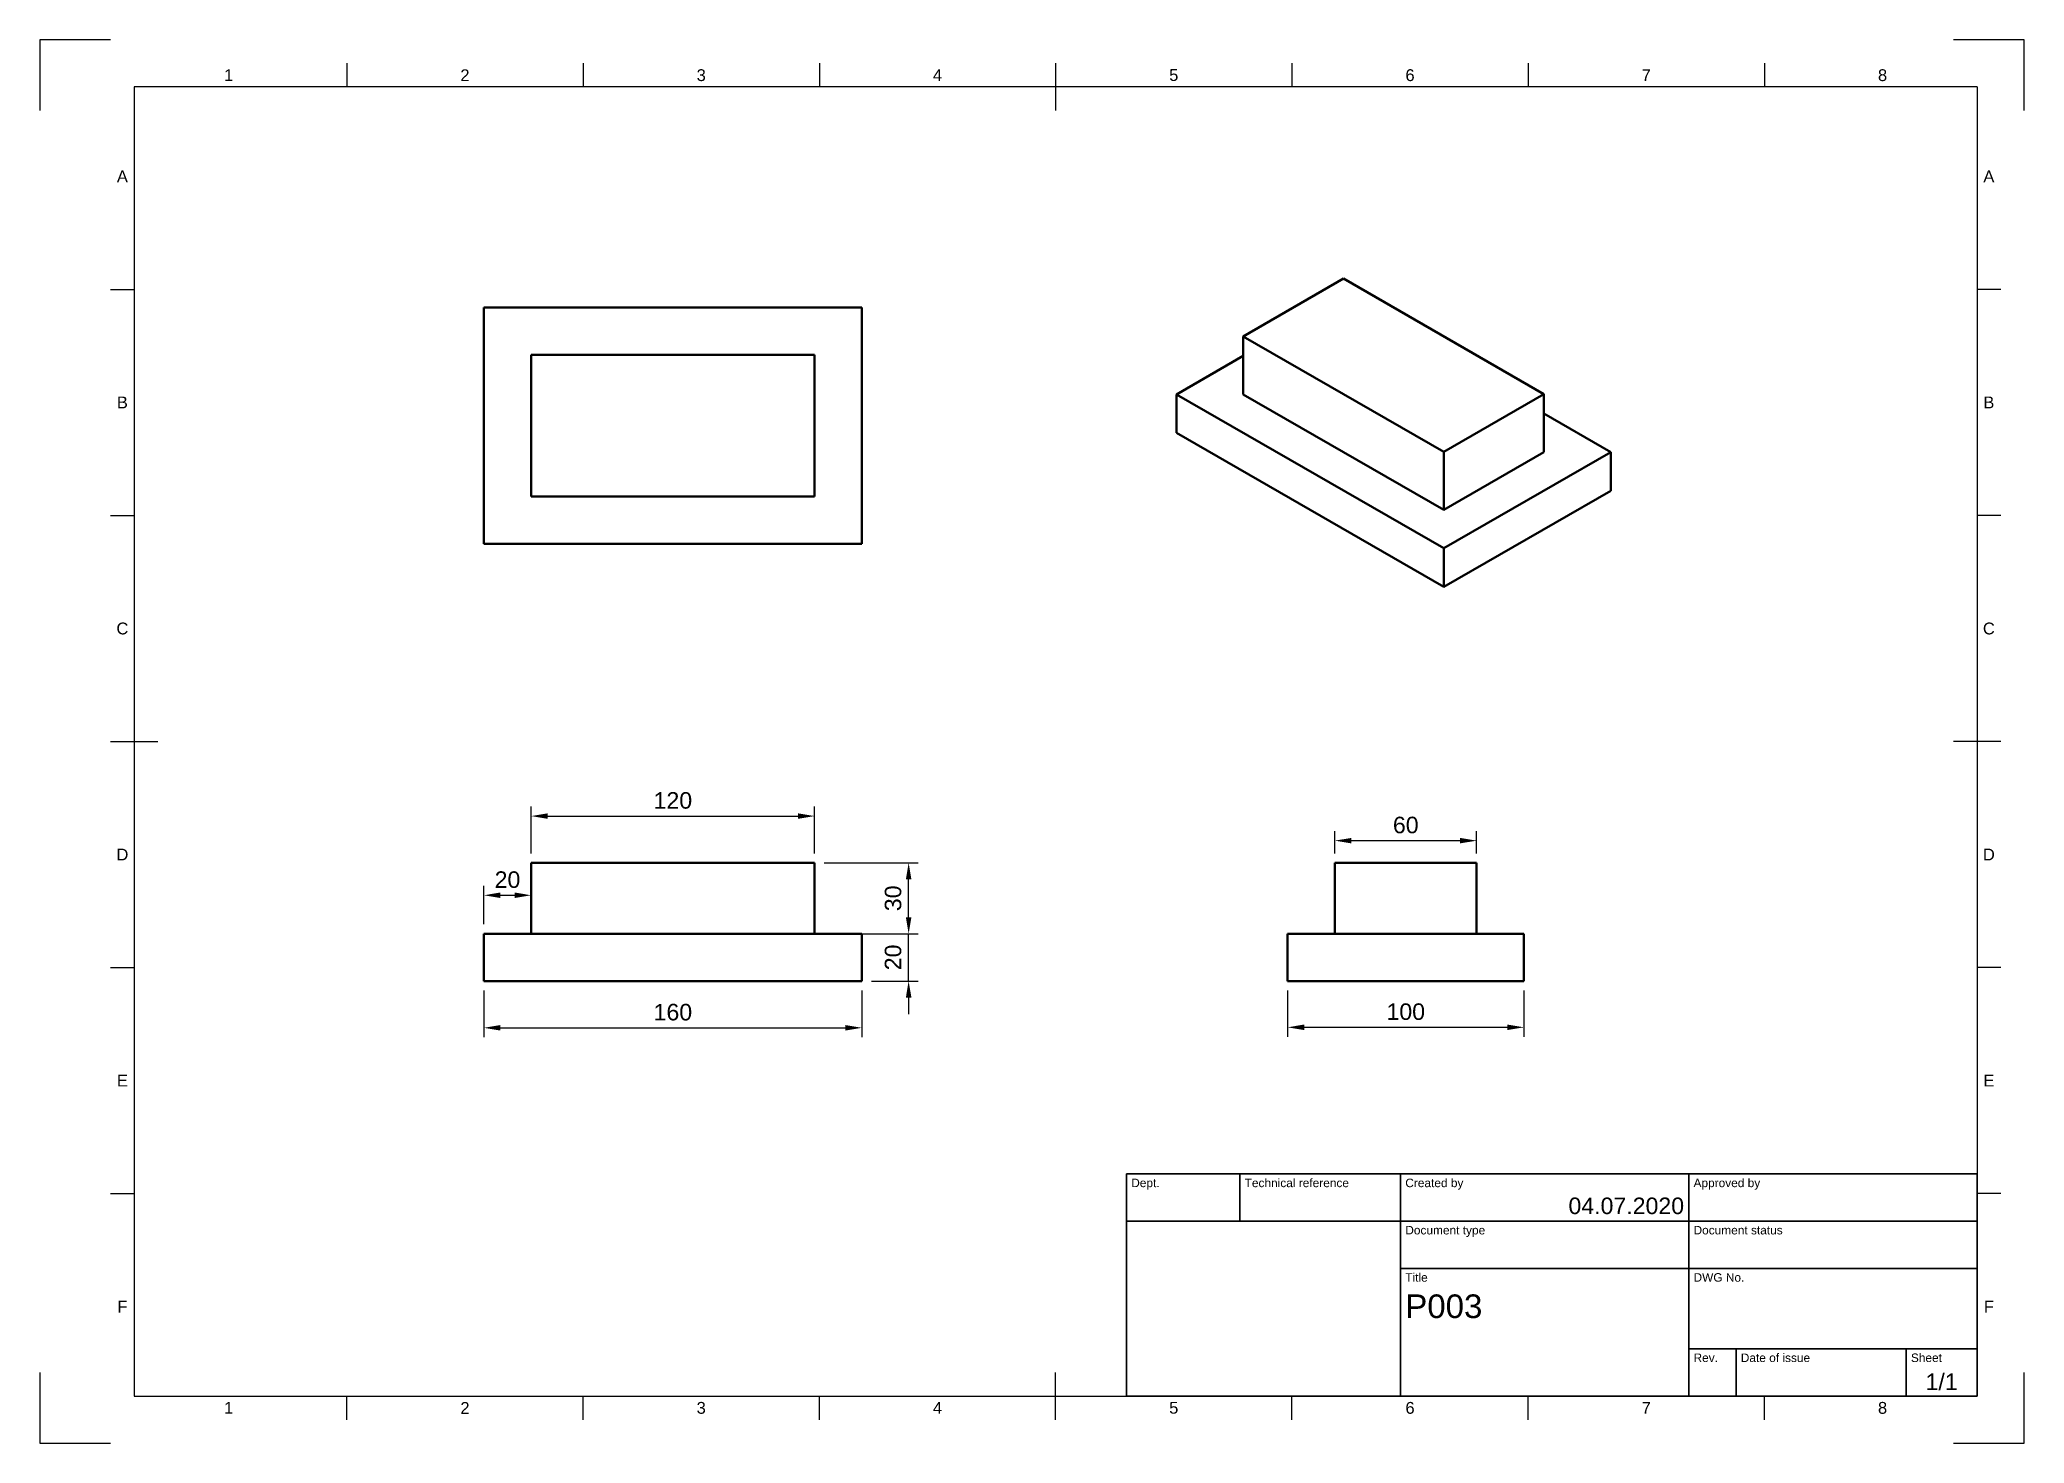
# Model space of a CAD drawing. Header units: millimetres. Extents: x 0 to 420, y 0 to 297.
import ezdxf
from ezdxf.enums import TextEntityAlignment as Align

# ---------------------------------------------------------------- set-up
doc = ezdxf.new("R2010")
doc.units = ezdxf.units.MM
doc.header["$LTSCALE"] = 0.75
for name, color, linetype, lineweight in [('Border', 7, 'Continuous', 25), ('Dimensions', 7, 'Continuous', 25), ('TitleBlock', 7, 'Continuous', 35), ('Visible', 7, 'Continuous', 50)]:
    doc.layers.add(name, color=color, linetype=linetype, lineweight=lineweight)
doc.styles.add('FusionTitle', font='')
doc.styles.get("Standard").update_dxf_attribs({"font": 'arial.ttf'})
doc.styles.get('FusionTitle').set_extended_font_data('Arial Unicode MS')
doc.dimstyles.new('ISO-25', dxfattribs={"dimtxt": 3.5, "dimasz": 3.5, "dimexe": 2, "dimexo": 2, "dimgap": 1.5, "dimtad": 1, "dimzin": 12, "dimdsep": 46, "dimtxsty": 'Standard', "dimcen": 0, "dimclrd": 256, "dimclre": 256, "dimclrt": 256, "dimazin": 3, "dimtp": 0.1, "dimtm": 0.1, "dimtfac": 0.714, "dimtmove": 0, "dimatfit": 3, "dimfxl": 1, "dimtzin": 12, "dimarcsym": 0})

# ---------------------------------------------------------------- blocks, each defined once
blk = doc.blocks.new('ISO_A3_SHEET')
at = {"layer": 'Border'}
for p, q in [((15, 297), (0, 297)), ((0, 297), (0, 282)), ((420, 297), (405, 297)), ((420, 282), (420, 297)), ((65, 292), (65, 287)), ((115, 292), (115, 287)), ((165, 292), (165, 287)), ((215, 292), (215, 282)), ((265, 292), (265, 287)), ((315, 292), (315, 287)), ((365, 292), (365, 287)), ((410, 287), (20, 287)), ((20, 287), (20, 10)), ((410, 287), (410, 10)), ((15, 244.16666), (20, 244.16666)), ((415, 244.16666), (410, 244.16666)), ((15, 196.33333), (20, 196.33333)), ((415, 196.33333), (410, 196.33333)), ((15, 148.5), (25, 148.5)), ((415, 148.5), (405, 148.5)), ((15, 100.66667), (20, 100.66667)), ((415, 100.66667), (410, 100.66667)), ((15, 52.83334), (20, 52.83334)), ((415, 52.83334), (410, 52.83334)), ((0, 15), (0, 0)), ((215, 5), (215, 15)), ((420, 0), (420, 15)), ((20, 10), (410, 10)), ((65, 5), (65, 10)), ((115, 5), (115, 10)), ((165, 5), (165, 10)), ((265, 5), (265, 10)), ((315, 5), (315, 10)), ((365, 5), (365, 10)), ((0, 0), (15, 0)), ((405, 0), (420, 0))]:
    blk.add_line(p, q, dxfattribs=at)
at = {"layer": 'Border', "style": 'FusionTitle'}
for s, p in [('1', (40, 289.5)), ('2', (90, 289.5)), ('3', (140, 289.5)), ('4', (190, 289.5)), ('5', (240, 289.5)), ('6', (290, 289.5)), ('7', (340, 289.5)), ('8', (390, 289.5)), ('A', (17.5, 268.08333)), ('A', (412.5, 268.08333)), ('B', (17.5, 220.25)), ('B', (412.5, 220.25)), ('C', (17.5, 172.41667)), ('C', (412.5, 172.41667)), ('D', (17.5, 124.58334)), ('D', (412.5, 124.58334)), ('E', (17.5, 76.75001)), ('E', (412.5, 76.75001)), ('F', (17.5, 28.91668)), ('F', (412.5, 28.91668)), ('1', (40, 7.5)), ('2', (90, 7.5)), ('3', (140, 7.5)), ('4', (190, 7.5)), ('5', (240, 7.5)), ('6', (290, 7.5)), ('7', (340, 7.5)), ('8', (390, 7.5))]:
    blk.add_text(s, height=2.5, dxfattribs=at).set_placement(p, align=Align.MIDDLE)
blk = doc.blocks.new('ISO_TITLEBLOCK')
at = {"layer": 'TitleBlock'}
for p, q in [((0, 47), (-180, 47)), ((-180, 47), (-180, 0)), ((-156, 37), (-156, 47)), ((-122, 0), (-122, 47)), ((-61, 0), (-61, 47)), ((0, 0), (0, 47)), ((-180, 37), (0, 37)), ((-122, 27), (0, 27)), ((-61, 10), (0, 10)), ((-51, 0), (-51, 10)), ((-15, 0), (-15, 10)), ((-180, 0), (0, 0))]:
    blk.add_line(p, q, dxfattribs=at)
at = {"layer": 'TitleBlock', "style": 'FusionTitle'}
for s, p in [('Dept.', (-179, 46)), ('Technical reference', (-155, 46)), ('Created by', (-121, 46)), ('Approved by', (-60, 46)), ('Document type', (-121, 36)), ('Document status', (-60, 36)), ('Title', (-121, 26)), ('DWG No.', (-60, 26)), ('Rev.', (-60, 9)), ('Date of issue', (-50, 9)), ('Sheet', (-14, 9))]:
    blk.add_text(s, height=1.8, dxfattribs=at).set_placement(p, align=Align.TOP_LEFT)
for tag, p, height in [('DEPT', (-179, 38.5), 3.5), ('TECHNICAL_REFERENCE', (-155, 38.5), 3.5), ('CREATED_BY', (-121, 38.5), 3.5), ('APPROVED_BY', (-60, 38.5), 3.5), ('DOCUMENT_TYPE', (-121, 28.5), 3.5), ('DOCUMENT_STATUS', (-60, 28.5), 3.5), ('TITLE_1', (-121, 16.5), 5), ('TITLE_2', (-121, 9), 5), ('TITLE_3', (-121, 1.5), 5), ('DATE_OF_ISSUE', (-50, 1.5), 3.5)]:
    blk.add_attdef(tag, p, '', height=height, dxfattribs=at)
for tag, p in [('CREATED_DATE', (-62, 38.5)), ('APPROVED_DATE', (-1, 38.5))]:
    blk.add_attdef(tag, text='', height=3.5, dxfattribs=at).set_placement(p, align=Align.RIGHT)
for tag, height, p in [('DRAWING_NUMBER', 5, (-30.5, 16.6)), ('REV', 3.5, (-56, 3.1)), ('SHEET', 3.5, (-7.5, 3.1))]:
    blk.add_attdef(tag, text='', height=height, dxfattribs=at).set_placement(p, align=Align.MIDDLE)
blk = doc.blocks.new('*D14')
at = {"layer": 'Defpoints', "color": 0, "transparency": 16777216}
for p in [(94, 97.82), (174, 97.82), (174, 87.92)]:
    blk.add_point(p, dxfattribs=at)
at = {"layer": 'Dimensions', "lineweight": -2, "transparency": 16777216}
for p, q in [((94, 95.82), (94, 85.92)), ((174, 95.82), (174, 85.92)), ((97.5, 87.92), (170.5, 87.92))]:
    blk.add_line(p, q, dxfattribs=at)
at = {"layer": 'Dimensions', "transparency": 16777216}
for points in [[(97.5, 88.5), (97.5, 87.34), (94, 87.92)], [(170.5, 88.5), (170.5, 87.34), (174, 87.92)]]:
    blk.add_solid(points, dxfattribs=at)
at = {"layer": 'Dimensions', "transparency": 16777216, "insert": (134, 91.21), "char_height": 3.5, "attachment_point": 5}
blk.add_mtext('160', dxfattribs=at)
blk = doc.blocks.new('*D15')
at = {"layer": 'Defpoints', "color": 0, "transparency": 16777216}
for p in [(264.1, 97.82), (314.1, 97.82), (314.1, 88.02)]:
    blk.add_point(p, dxfattribs=at)
at = {"layer": 'Dimensions', "lineweight": -2, "transparency": 16777216}
for p, q in [((264.1, 95.82), (264.1, 86.02)), ((314.1, 95.82), (314.1, 86.02)), ((267.6, 88.02), (310.6, 88.02))]:
    blk.add_line(p, q, dxfattribs=at)
at = {"layer": 'Dimensions', "transparency": 16777216}
for points in [[(267.6, 88.61), (267.6, 87.44), (264.1, 88.02)], [(310.6, 88.61), (310.6, 87.44), (314.1, 88.02)]]:
    blk.add_solid(points, dxfattribs=at)
at = {"layer": 'Dimensions', "transparency": 16777216, "insert": (289.1, 91.31), "char_height": 3.5, "attachment_point": 5}
blk.add_mtext('100', dxfattribs=at)
blk = doc.blocks.new('*D16')
at = {"layer": 'Defpoints', "color": 0, "transparency": 16777216}
for p in [(304.1, 127.52), (274.1, 122.82), (304.1, 122.82)]:
    blk.add_point(p, dxfattribs=at)
at = {"layer": 'Dimensions', "lineweight": -2, "transparency": 16777216}
for p, q in [((274.1, 124.82), (274.1, 129.52)), ((277.6, 127.52), (300.6, 127.52)), ((304.1, 124.82), (304.1, 129.52))]:
    blk.add_line(p, q, dxfattribs=at)
at = {"layer": 'Dimensions', "transparency": 16777216}
for points in [[(277.6, 128.1), (277.6, 126.94), (274.1, 127.52)], [(300.6, 128.1), (300.6, 126.94), (304.1, 127.52)]]:
    blk.add_solid(points, dxfattribs=at)
at = {"layer": 'Dimensions', "transparency": 16777216, "insert": (289.1, 130.81), "char_height": 3.5, "attachment_point": 5}
blk.add_mtext('60', dxfattribs=at)
blk = doc.blocks.new('*D17')
at = {"layer": 'Defpoints', "color": 0, "transparency": 16777216}
for p in [(174, 107.82), (183.89, 107.82), (174, 97.82)]:
    blk.add_point(p, dxfattribs=at)
at = {"layer": 'Dimensions', "lineweight": -2, "transparency": 16777216}
for p, q in [((183.89, 111.32), (183.89, 114.82)), ((176, 107.82), (185.89, 107.82)), ((183.89, 97.82), (183.89, 107.82)), ((176, 97.82), (185.89, 97.82)), ((183.89, 94.32), (183.89, 90.82))]:
    blk.add_line(p, q, dxfattribs=at)
at = {"layer": 'Dimensions', "transparency": 16777216}
for points in [[(183.31, 111.32), (184.48, 111.32), (183.89, 107.82)], [(183.31, 94.32), (184.48, 94.32), (183.89, 97.82)]]:
    blk.add_solid(points, dxfattribs=at)
at = {"layer": 'Dimensions', "transparency": 16777216, "insert": (180.61, 102.82), "char_height": 3.5, "attachment_point": 5, "rotation": 90}
blk.add_mtext('20', dxfattribs=at)
blk = doc.blocks.new('*D18')
at = {"layer": 'Defpoints', "color": 0, "transparency": 16777216}
for p in [(164, 122.82), (183.89, 122.82), (164, 107.82)]:
    blk.add_point(p, dxfattribs=at)
at = {"layer": 'Dimensions', "lineweight": -2, "transparency": 16777216}
for p, q in [((166, 122.82), (185.89, 122.82)), ((183.89, 111.32), (183.89, 119.32)), ((166, 107.82), (185.89, 107.82))]:
    blk.add_line(p, q, dxfattribs=at)
at = {"layer": 'Dimensions', "transparency": 16777216}
for points in [[(183.31, 119.32), (184.48, 119.32), (183.89, 122.82)], [(183.31, 111.32), (184.48, 111.32), (183.89, 107.82)]]:
    blk.add_solid(points, dxfattribs=at)
at = {"layer": 'Dimensions', "transparency": 16777216, "insert": (180.61, 115.32), "char_height": 3.5, "attachment_point": 5, "rotation": 90}
blk.add_mtext('30', dxfattribs=at)
blk = doc.blocks.new('*D19')
at = {"layer": 'Defpoints', "color": 0, "transparency": 16777216}
for p in [(164, 132.72), (104, 122.82), (164, 122.82)]:
    blk.add_point(p, dxfattribs=at)
at = {"layer": 'Dimensions', "lineweight": -2, "transparency": 16777216}
for p, q in [((104, 124.82), (104, 134.72)), ((164, 124.82), (164, 134.72)), ((107.5, 132.72), (160.5, 132.72))]:
    blk.add_line(p, q, dxfattribs=at)
at = {"layer": 'Dimensions', "transparency": 16777216}
for points in [[(107.5, 133.3), (107.5, 132.14), (104, 132.72)], [(160.5, 133.3), (160.5, 132.14), (164, 132.72)]]:
    blk.add_solid(points, dxfattribs=at)
at = {"layer": 'Dimensions', "transparency": 16777216, "insert": (134, 136.01), "char_height": 3.5, "attachment_point": 5}
blk.add_mtext('120', dxfattribs=at)
blk = doc.blocks.new('*D20')
at = {"layer": 'Defpoints', "color": 0, "transparency": 16777216}
for p in [(104, 115.96), (104, 115.96), (94, 107.82)]:
    blk.add_point(p, dxfattribs=at)
at = {"layer": 'Dimensions', "lineweight": -2, "transparency": 16777216}
for p, q in [((94, 109.82), (94, 117.96)), ((97.5, 115.96), (100.5, 115.96))]:
    blk.add_line(p, q, dxfattribs=at)
at = {"layer": 'Dimensions', "transparency": 16777216}
for points in [[(97.5, 116.55), (97.5, 115.38), (94, 115.96)], [(100.5, 116.55), (100.5, 115.38), (104, 115.96)]]:
    blk.add_solid(points, dxfattribs=at)
at = {"layer": 'Dimensions', "transparency": 16777216, "insert": (99, 119.25), "char_height": 3.5, "attachment_point": 5}
blk.add_mtext('20', dxfattribs=at)

msp = doc.modelspace()

# ---------------------------------------------------------------- linework, layer by layer
at = {"layer": 'Visible', "extrusion": (0, 0.817547, 0.575862)}
for p, q in [((275.9141, 246.4366, -18.8159), (254.7009, 234.2207, -1.4731)), ((318.3406, 222.0048, 15.8697), (275.9141, 246.4366, -18.8159)), ((254.7009, 234.2207, -1.4731), (297.1273, 209.7889, 33.2125)), ((254.7009, 221.9575, -10.1111), (254.7009, 234.2207, -1.4731)), ((254.7009, 230.1014, -21.6729), (240.5588, 221.9575, -10.1111)), ((240.5588, 221.9575, -10.1111), (297.1273, 189.3818, 36.1364)), ((240.5588, 213.782, -15.8697), (240.5588, 221.9575, -10.1111)), ((297.1273, 197.5257, 24.5745), (254.7009, 221.9575, -10.1111)), ((297.1273, 209.7889, 33.2125), (318.3406, 222.0048, 15.8697)), ((318.3406, 209.7416, 7.2317), (318.3406, 222.0048, 15.8697)), ((332.4827, 209.7416, 7.2317), (318.3406, 217.8855, -4.3301)), ((240.5588, 213.782, -15.8697), (297.1273, 181.2064, 30.3778)), ((297.1273, 197.5257, 24.5745), (297.1273, 209.7889, 33.2125)), ((318.3406, 209.7416, 7.2317), (297.1273, 197.5257, 24.5745)), ((297.1273, 189.3818, 36.1364), (332.4827, 209.7416, 7.2317)), ((332.4827, 201.5661, 1.4731), (332.4827, 209.7416, 7.2317)), ((297.1273, 181.2064, 30.3778), (332.4827, 201.5661, 1.4731)), ((297.1273, 181.2064, 30.3778), (297.1273, 189.3818, 36.1364))]:
    msp.add_line(p, q, dxfattribs=at)
at = {"layer": 'Visible'}
for p, q in [((173.9954, 240.3137, -2.5), (93.9954, 240.3137, -2.5)), ((93.9954, 240.3137, -2.5), (93.9954, 190.3137, -2.5)), ((173.9954, 190.3137, -2.5), (173.9954, 240.3137, -2.5)), ((163.9954, 230.3137, 12.5), (103.9954, 230.3137, 12.5)), ((103.9954, 230.3137, 12.5), (103.9954, 200.3137, 12.5)), ((163.9954, 200.3137, 12.5), (163.9954, 230.3137, 12.5)), ((103.9954, 200.3137, 12.5), (163.9954, 200.3137, 12.5)), ((93.9954, 190.3137, -2.5), (173.9954, 190.3137, -2.5))]:
    msp.add_line(p, q, dxfattribs=at)
at = {"layer": 'Visible', "extrusion": (0, 1, 0)}
for p, q in [((103.9954, 122.8207, 15), (163.9954, 122.8207, 15)), ((103.9954, 107.8207, 15), (103.9954, 122.8207, 15)), ((163.9954, 107.8207, 15), (163.9954, 122.8207, 15)), ((274.1015, 107.8207, 30), (274.1015, 122.8207, 30)), ((274.1015, 122.8207, 30), (304.1015, 122.8207, 30)), ((304.1015, 107.8207, 30), (304.1015, 122.8207, 30)), ((93.9954, 107.8207, 25), (173.9954, 107.8207, 25)), ((93.9954, 97.8207, 25), (93.9954, 107.8207, 25)), ((173.9954, 97.8207, 25), (173.9954, 107.8207, 25)), ((264.1015, 97.8207, 40), (264.1015, 107.8207, 40)), ((264.1015, 107.8207, 40), (314.1015, 107.8207, 40)), ((314.1015, 97.8207, 40), (314.1015, 107.8207, 40)), ((93.9954, 97.8207, 25), (173.9954, 97.8207, 25)), ((264.1015, 97.8207, 40), (314.1015, 97.8207, 40))]:
    msp.add_line(p, q, dxfattribs=at)

# ---------------------------------------------------------------- block references
at = {"layer": 'Border'}
msp.add_blockref('ISO_A3_SHEET', (0, 0), dxfattribs=at)
at = {"layer": 'TitleBlock'}
msp.add_blockref('ISO_TITLEBLOCK', (410, 10), dxfattribs=at).add_auto_attribs({'CREATED_DATE': '04.07.2020', 'SHEET': '1/1', 'TITLE_1': 'P003'})

# ---------------------------------------------------------------- dimensions: what is measured, and where the dimension line sits
at = {"layer": 'Dimensions'}
for p1, p2, distance, picture, middle in [((103.9954, 122.8207), (163.9954, 122.8207), 9.8995, '*D19', (133.9954, 136.0072)), ((274.1015, 122.8207), (304.1015, 122.8207), 4.6985, '*D16', (289.1015, 130.8062)), ((163.9954, 107.8207), (163.9954, 122.8207), -19.8995, '*D18', (180.6067, 115.3207)), ((173.9954, 97.8207), (173.9954, 107.8207), -9.8995, '*D17', (180.6079, 102.8207)), ((93.9954, 97.8207), (173.9954, 97.8207), -9.8995, '*D14', (133.9954, 91.2082)), ((264.1015, 97.8207), (314.1015, 97.8207), -9.799, '*D15', (289.1015, 91.3087))]:
    dim = msp.add_aligned_dim(p1=p1, p2=p2, distance=distance, dimstyle='ISO-25', override={"dimlfac": 2, "dimclrd": 256, "dimclre": 256}, dxfattribs=at)
    dim.commit()
    dim.dimension.update_dxf_attribs({"geometry": picture, "text_midpoint": middle})
dim = msp.add_linear_dim(base=(103.9954, 115.9626), p1=(93.9954, 107.8207), p2=(103.9954, 115.9626), angle=180, dimstyle='ISO-25', override={"dimlfac": 2, "dimclrd": 256, "dimclre": 256}, dxfattribs=at)
dim.commit()
dim.dimension.update_dxf_attribs({"geometry": '*D20', "text_midpoint": (98.9954, 119.2496)})

doc.saveas('drawing.dxf')
